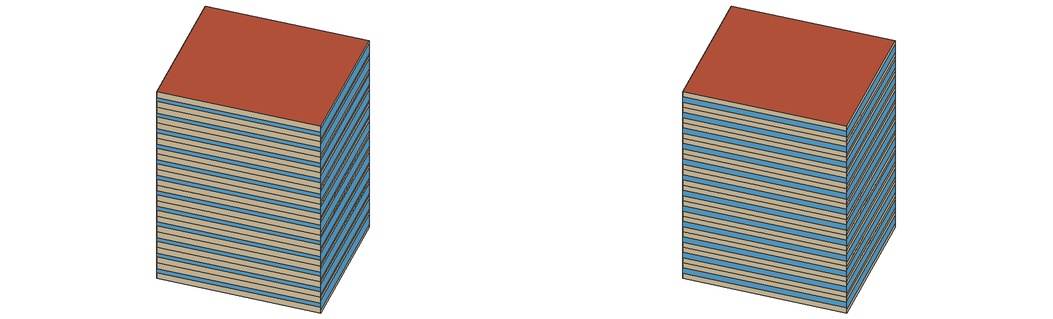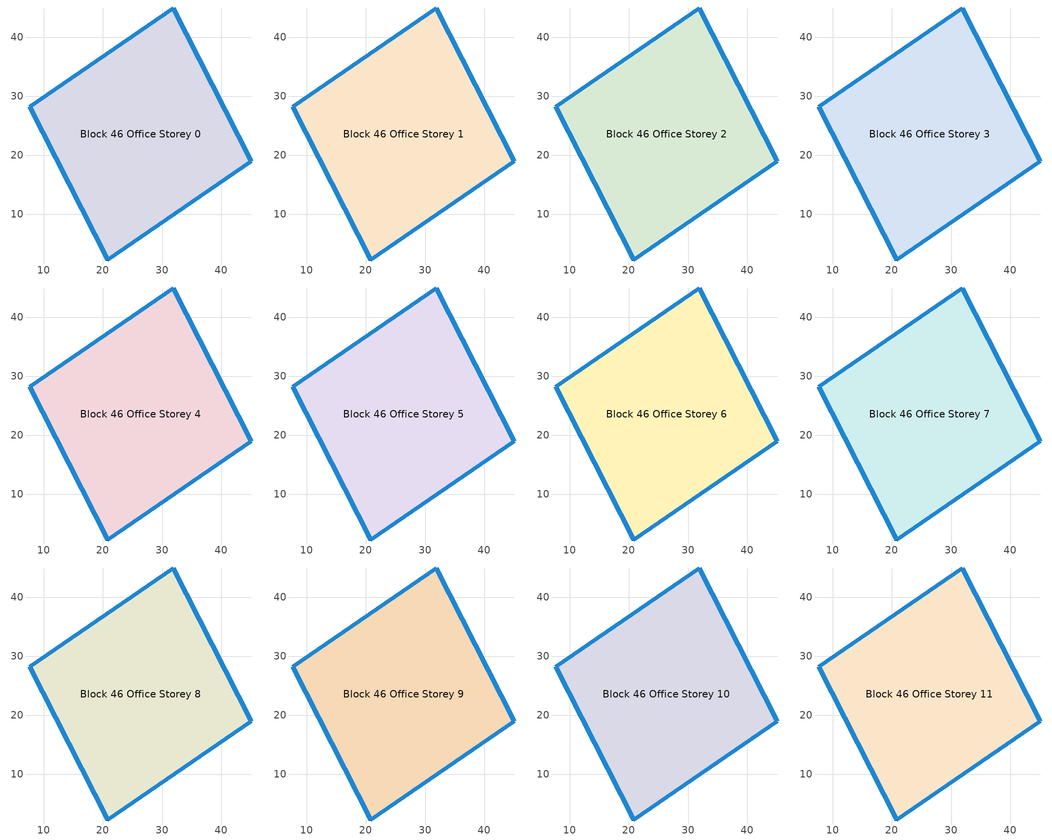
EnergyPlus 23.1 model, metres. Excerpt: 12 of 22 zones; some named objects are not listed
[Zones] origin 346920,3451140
Block 46 Office Storey 0
 floor ground (Project Floor): 31.9,44.92 45.06,19 20.79,2.28 7.63,28.2 z0
 wall outside (Project Wall): 7.63,28.2 20.79,2.28 45.06,19 31.9,44.92 7.63,28.2 z0:2.91
 window (Office_west_window_construction): 7.64,28.18 20.79,2.29 z1.09:1.82
 window (Office_south_window_construction): 20.8,2.29 45.04,19 z0.58:2.33
 window (Office_east_window_construction): 45.05,19.02 31.9,44.9 z0.95:1.96
 window (Office_north_window_construction): 31.88,44.91 7.65,28.2 z0.73:2.18
 roof outside (Project Ceiling): 45.06,19 31.9,44.92 7.63,28.2 20.79,2.28 z2.91
Block 46 Office Storey 1
 floor outside (Project Floor): 31.9,44.92 45.06,19 20.79,2.28 7.63,28.2 z2.91
 wall outside (Project Wall): 7.63,28.2 20.79,2.28 45.06,19 31.9,44.92 7.63,28.2 z2.91:5.82
 window (Office_west_window_construction): 7.64,28.18 20.79,2.29 z4:4.73
 window (Office_south_window_construction): 20.8,2.29 45.04,19 z3.49:5.24
 window (Office_east_window_construction): 45.05,19.02 31.9,44.9 z3.85:4.87
 window (Office_north_window_construction): 31.88,44.91 7.65,28.2 z3.64:5.09
 roof outside (Project Ceiling): 45.06,19 31.9,44.92 7.63,28.2 20.79,2.28 z5.82
Block 46 Office Storey 2
 floor outside (Project Floor): 31.9,44.92 45.06,19 20.79,2.28 7.63,28.2 z5.82
 wall outside (Project Wall): 7.63,28.2 20.79,2.28 45.06,19 31.9,44.92 7.63,28.2 z5.82:8.73
 window (Office_west_window_construction): 7.64,28.18 20.79,2.29 z6.91:7.64
 window (Office_south_window_construction): 20.8,2.29 45.04,19 z6.4:8.15
 window (Office_east_window_construction): 45.05,19.02 31.9,44.9 z6.76:7.78
 window (Office_north_window_construction): 31.88,44.91 7.65,28.2 z6.55:8
 roof outside (Project Ceiling): 45.06,19 31.9,44.92 7.63,28.2 20.79,2.28 z8.73
Block 46 Office Storey 3
 floor outside (Project Floor): 31.9,44.92 45.06,19 20.79,2.28 7.63,28.2 z8.73
 wall outside (Project Wall): 7.63,28.2 20.79,2.28 45.06,19 31.9,44.92 7.63,28.2 z8.73:11.64
 window (Office_west_window_construction): 7.64,28.18 20.79,2.29 z9.82:10.55
 window (Office_south_window_construction): 20.8,2.29 45.04,19 z9.31:11.05
 window (Office_east_window_construction): 45.05,19.02 31.9,44.9 z9.67:10.69
 window (Office_north_window_construction): 31.88,44.91 7.65,28.2 z9.45:10.91
 roof outside (Project Ceiling): 45.06,19 31.9,44.92 7.63,28.2 20.79,2.28 z11.64
Block 46 Office Storey 4
 floor outside (Project Floor): 31.9,44.92 45.06,19 20.79,2.28 7.63,28.2 z11.64
 wall outside (Project Wall): 7.63,28.2 20.79,2.28 45.06,19 31.9,44.92 7.63,28.2 z11.64:14.55
 window (Office_west_window_construction): 7.64,28.18 20.79,2.29 z12.73:13.45
 window (Office_south_window_construction): 20.8,2.29 45.04,19 z12.22:13.96
 window (Office_east_window_construction): 45.05,19.02 31.9,44.9 z12.58:13.6
 window (Office_north_window_construction): 31.88,44.91 7.65,28.2 z12.36:13.82
 roof outside (Project Ceiling): 45.06,19 31.9,44.92 7.63,28.2 20.79,2.28 z14.55
Block 46 Office Storey 5
 floor outside (Project Floor): 31.9,44.92 45.06,19 20.79,2.28 7.63,28.2 z14.55
 wall outside (Project Wall): 7.63,28.2 20.79,2.28 45.06,19 31.9,44.92 7.63,28.2 z14.55:17.45
 window (Office_west_window_construction): 7.64,28.18 20.79,2.29 z15.64:16.36
 window (Office_south_window_construction): 20.8,2.29 45.04,19 z15.13:16.87
 window (Office_east_window_construction): 45.05,19.02 31.9,44.9 z15.49:16.51
 window (Office_north_window_construction): 31.88,44.91 7.65,28.2 z15.27:16.73
 roof outside (Project Ceiling): 45.06,19 31.9,44.92 7.63,28.2 20.79,2.28 z17.45
Block 46 Office Storey 6
 floor outside (Project Floor): 31.9,44.92 45.06,19 20.79,2.28 7.63,28.2 z17.45
 wall outside (Project Wall): 7.63,28.2 20.79,2.28 45.06,19 31.9,44.92 7.63,28.2 z17.45:20.36
 window (Office_west_window_construction): 7.64,28.18 20.79,2.29 z18.55:19.27
 window (Office_south_window_construction): 20.8,2.29 45.04,19 z18.04:19.78
 window (Office_east_window_construction): 45.05,19.02 31.9,44.9 z18.4:19.42
 window (Office_north_window_construction): 31.88,44.91 7.65,28.2 z18.18:19.64
 roof outside (Project Ceiling): 45.06,19 31.9,44.92 7.63,28.2 20.79,2.28 z20.36
Block 46 Office Storey 7
 floor outside (Project Floor): 31.9,44.92 45.06,19 20.79,2.28 7.63,28.2 z20.36
 wall outside (Project Wall): 7.63,28.2 20.79,2.28 45.06,19 31.9,44.92 7.63,28.2 z20.36:23.27
 window (Office_west_window_construction): 7.64,28.18 20.79,2.29 z21.45:22.18
 window (Office_south_window_construction): 20.8,2.29 45.04,19 z20.95:22.69
 window (Office_east_window_construction): 45.05,19.02 31.9,44.9 z21.31:22.33
 window (Office_north_window_construction): 31.88,44.91 7.65,28.2 z21.09:22.55
 roof outside (Project Ceiling): 45.06,19 31.9,44.92 7.63,28.2 20.79,2.28 z23.27
Block 46 Office Storey 8
 floor outside (Project Floor): 31.9,44.92 45.06,19 20.79,2.28 7.63,28.2 z23.27
 wall outside (Project Wall): 7.63,28.2 20.79,2.28 45.06,19 31.9,44.92 7.63,28.2 z23.27:26.18
 window (Office_west_window_construction): 7.64,28.18 20.79,2.29 z24.36:25.09
 window (Office_south_window_construction): 20.8,2.29 45.04,19 z23.85:25.6
 window (Office_east_window_construction): 45.05,19.02 31.9,44.9 z24.22:25.24
 window (Office_north_window_construction): 31.88,44.91 7.65,28.2 z24:25.45
 roof outside (Project Ceiling): 45.06,19 31.9,44.92 7.63,28.2 20.79,2.28 z26.18
Block 46 Office Storey 9
 floor outside (Project Floor): 31.9,44.92 45.06,19 20.79,2.28 7.63,28.2 z26.18
 wall outside (Project Wall): 7.63,28.2 20.79,2.28 45.06,19 31.9,44.92 7.63,28.2 z26.18:29.09
 window (Office_west_window_construction): 7.64,28.18 20.79,2.29 z27.27:28
 window (Office_south_window_construction): 20.8,2.29 45.04,19 z26.76:28.51
 window (Office_east_window_construction): 45.05,19.02 31.9,44.9 z27.13:28.15
 window (Office_north_window_construction): 31.88,44.91 7.65,28.2 z26.91:28.36
 roof outside (Project Ceiling): 45.06,19 31.9,44.92 7.63,28.2 20.79,2.28 z29.09
Block 46 Office Storey 10
 floor outside (Project Floor): 31.9,44.92 45.06,19 20.79,2.28 7.63,28.2 z29.09
 wall outside (Project Wall): 7.63,28.2 20.79,2.28 45.06,19 31.9,44.92 7.63,28.2 z29.09:32
 window (Office_west_window_construction): 7.64,28.18 20.79,2.29 z30.18:30.91
 window (Office_south_window_construction): 20.8,2.29 45.04,19 z29.67:31.42
 window (Office_east_window_construction): 45.05,19.02 31.9,44.9 z30.04:31.05
 window (Office_north_window_construction): 31.88,44.91 7.65,28.2 z29.82:31.27
 roof outside (Project Ceiling): 45.06,19 31.9,44.92 7.63,28.2 20.79,2.28 z32
Block 46 Office Storey 11
 floor outside (Project Floor): 31.9,44.92 45.06,19 20.79,2.28 7.63,28.2 z32
 wall outside (Project Wall): 7.63,28.2 20.79,2.28 45.06,19 31.9,44.92 7.63,28.2 z32:34.91
 window (Office_west_window_construction): 7.64,28.18 20.79,2.29 z33.09:33.82
 window (Office_south_window_construction): 20.8,2.29 45.04,19 z32.58:34.33
 window (Office_east_window_construction): 45.05,19.02 31.9,44.9 z32.95:33.96
 window (Office_north_window_construction): 31.88,44.91 7.65,28.2 z32.73:34.18
 roof outside (Project Ceiling): 45.06,19 31.9,44.92 7.63,28.2 20.79,2.28 z34.91
[Building]
Building_1: North Axis=0; Terrain=City; Loads Convergence Tolerance Value=0.04; Temperature Convergence Tolerance Value=0.4; Solar Distribution=FullExterior; Maximum Number of Warmup Days=25; Minimum Number of Warmup Days=6
[Site:Location]
CHN Design_Conditions: Latitude=30; Longitude=114; Time Zone=8; Elevation=12
[SIZINGPERIOD:DESIGNDAY] Day of Month=21; DryBulb Temperature Range Modifier Type=DefaultMultipliers; Humidity Condition Type=Wetbulb; Barometric Pressure=101181; Rain Indicator=No; Snow Indicator=No; Daylight Saving Time Indicator=No; Sky Clearness=0; Begin Environment Reset Mode=FullResetAtBeginEnvironment
Name | Month | Day Type | Maximum DryBulb Temperature | Daily DryBulb Temperature Range | Wetbulb or DewPoint at Maximum DryBulb | Wind Speed | Wind Direction | Solar Model Indicator | ASHRAE Clear Sky Optical Depth for Beam Irradiance taub | ASHRAE Clear Sky Optical Depth for Diffuse Irradiance taud
Ann Htg 99.6% Condns DB | 1 | WinterDesignDay | -10 | 0 | -4.8 | 1 | 340 | ASHRAEClearSky | 0 | 0
Ann Clg .4% Condns DB=>MWB | 7 | SummerDesignDay | 40 | 6.6 | 27.1 | 3.5 | 220 | ASHRAETau | 0.781 | 1.413
[MATERIAL]
DefaultMaterial: Roughness=Rough; Thickness=0.1; Conductivity=0.1; Density=1000; Specific Heat=1000; Thermal Absorptance=0.9; Solar Absorptance=0.7; Visible Absorptance=0.7
[WINDOWMATERIAL:SIMPLEGLAZINGSYSTEM] UFactor=1.6; Visible Transmittance=0.6
Name | Solar Heat Gain Coefficient
Office_east_window; Office_south_window; Office_west_window | 0.3
Office_north_window | 0.35
[CONSTRUCTION]
Project Wall; Project Floor; Project Ceiling: DefaultMaterial
Office_east_window_construction: Office_east_window
Office_south_window_construction: Office_south_window
Office_west_window_construction: Office_west_window
Office_north_window_construction: Office_north_window
[SPACE] Ceiling Height=autocalculate; Volume=autocalculate; Floor Area=autocalculate; Space Type=Office
Name | Zone
Block 46 Office Storey 0_space | Block 46 Office Storey 0
Block 46 Office Storey 1_space | Block 46 Office Storey 1
Block 46 Office Storey 2_space | Block 46 Office Storey 2
Block 46 Office Storey 3_space | Block 46 Office Storey 3
Block 46 Office Storey 4_space | Block 46 Office Storey 4
Block 46 Office Storey 5_space | Block 46 Office Storey 5
Block 46 Office Storey 6_space | Block 46 Office Storey 6
Block 46 Office Storey 7_space | Block 46 Office Storey 7
Block 46 Office Storey 8_space | Block 46 Office Storey 8
Block 46 Office Storey 9_space | Block 46 Office Storey 9
Block 46 Office Storey 10_space | Block 46 Office Storey 10
Block 46 Office Storey 11_space | Block 46 Office Storey 11
[SPACELIST]
Office: Block 46 Office Storey 0_space, Block 46 Office Storey 1_space, Block 46 Office Storey 2_space, Block 46 Office Storey 3_space, Block 46 Office Storey 4_space, Block 46 Office Storey 5_space, Block 46 Office Storey 6_space, Block 46 Office Storey 7_space, Block 46 Office Storey 8_space, Block 46 Office Storey 9_space, Block 46 Office Storey 10_space, Block 46 Office Storey 11_space, Block 46 Office Storey 12_space, Block 46 Office Storey 13_space, Block 46 Office Storey 14_space, Block 46 Office Storey 15_space, Block 46 Office Storey 16_space, Block 46 Office Storey 17_space, Block 46 Office Storey 18_space, Block 46 Office Storey 19_space, Block 46 Office Storey 20_space, Block 46 Office Storey 21_space
[ZONE] Type=1; Multiplier=1; Ceiling Height=autocalculate; Volume=autocalculate; Floor Area=autocalculate; Part of Total Floor Area=Yes
Block 46 Office Storey 0; Block 46 Office Storey 1; Block 46 Office Storey 2; Block 46 Office Storey 3; Block 46 Office Storey 4; Block 46 Office Storey 5; Block 46 Office Storey 6; Block 46 Office Storey 7; Block 46 Office Storey 8; Block 46 Office Storey 9; Block 46 Office Storey 10; Block 46 Office Storey 11
[PEOPLE]
People_for_office: Zone or ZoneList or Space or SpaceList=Office; Number of People Schedule=SeasonalSchedule_Schedule_office_people; Number of People Calculation Method=People/Area; People per Floor Area=0.1; Fraction Radiant=0.3; Sensible Heat Fraction=autocalculate; Activity Level Schedule=SeasonalSchedule_Schedule_office_activity; Carbon Dioxide Generation Rate=3.82e-08; Enable ASHRAE 55 Comfort Warnings=No; Mean Radiant Temperature Calculation Type=ZoneAveraged; Clothing Insulation Calculation Method=ClothingInsulationSchedule; Cold Stress Temperature Threshold=15.56; Heat Stress Temperature Threshold=30
[LIGHTS]
Light_for_office: Zone or ZoneList or Space or SpaceList=Office; Schedule=SeasonalSchedule_office_lighting; Design Level Calculation Method=Watts/Area; Watts per Zone Floor Area=8; Return Air Fraction=0; Fraction Radiant=0.32; Fraction Visible=0.25; Fraction Replaceable=1; EndUse Subcategory=General; Return Air Fraction Calculated from Plenum Temperature=No; Return Air Fraction Function of Plenum Temperature Coefficient 1=0; Return Air Fraction Function of Plenum Temperature Coefficient 2=0
[ELECTRICEQUIPMENT]
Equipment_for_office: Zone or ZoneList or Space or SpaceList=Office; Schedule=SeasonalSchedule_Schedule_office_equipment; Design Level Calculation Method=Watts/Area; Watts per Zone Floor Area=15; Fraction Latent=0; Fraction Radiant=0; Fraction Lost=0; EndUse Subcategory=Electric Equipment
[DAYLIGHTING:CONTROLS] Illuminance Setpoint at Reference Point 1=300
Name | Zone or Space | Glare Calculation Daylighting Reference Point | Daylighting Reference Point 1
Dlight_Block 46 Office Storey 0 | Block 46 Office Storey 0 | Rpoint_Block 46 Office Storey 0 | Rpoint_Block 46 Office Storey 0
Dlight_Block 46 Office Storey 1 | Block 46 Office Storey 1 | Rpoint_Block 46 Office Storey 1 | Rpoint_Block 46 Office Storey 1
Dlight_Block 46 Office Storey 2 | Block 46 Office Storey 2 | Rpoint_Block 46 Office Storey 2 | Rpoint_Block 46 Office Storey 2
Dlight_Block 46 Office Storey 3 | Block 46 Office Storey 3 | Rpoint_Block 46 Office Storey 3 | Rpoint_Block 46 Office Storey 3
Dlight_Block 46 Office Storey 4 | Block 46 Office Storey 4 | Rpoint_Block 46 Office Storey 4 | Rpoint_Block 46 Office Storey 4
Dlight_Block 46 Office Storey 5 | Block 46 Office Storey 5 | Rpoint_Block 46 Office Storey 5 | Rpoint_Block 46 Office Storey 5
Dlight_Block 46 Office Storey 6 | Block 46 Office Storey 6 | Rpoint_Block 46 Office Storey 6 | Rpoint_Block 46 Office Storey 6
Dlight_Block 46 Office Storey 7 | Block 46 Office Storey 7 | Rpoint_Block 46 Office Storey 7 | Rpoint_Block 46 Office Storey 7
Dlight_Block 46 Office Storey 8 | Block 46 Office Storey 8 | Rpoint_Block 46 Office Storey 8 | Rpoint_Block 46 Office Storey 8
Dlight_Block 46 Office Storey 9 | Block 46 Office Storey 9 | Rpoint_Block 46 Office Storey 9 | Rpoint_Block 46 Office Storey 9
Dlight_Block 46 Office Storey 10 | Block 46 Office Storey 10 | Rpoint_Block 46 Office Storey 10 | Rpoint_Block 46 Office Storey 10
Dlight_Block 46 Office Storey 11 | Block 46 Office Storey 11 | Rpoint_Block 46 Office Storey 11 | Rpoint_Block 46 Office Storey 11
[HVACTEMPLATE:THERMOSTAT]
Name | Heating Setpoint Schedule | Cooling Setpoint Schedule
Thermostat_for_office | SeasonalSchedule_office_heating | SeasonalSchedule_office_cooling
Thermostat_for_commercial | SeasonalSchedule_commerical_heating | SeasonalSchedule_commerical_cooling
Thermostat_for_residential | SeasonalSchedule_residential_heating | SeasonalSchedule_residential_cooling
Thermostat_for_school | SeasonalSchedule_school_heating | SeasonalSchedule_school_cooling
Thermostat_for_hospital | SeasonalSchedule_hospital_heating | SeasonalSchedule_hospital_cooling
Thermostat_for_industrial | SeasonalSchedule_Industrial_heating | SeasonalSchedule_Industrial_cooling
Thermostat_for_transport | SeasonalSchedule_transport_heating | SeasonalSchedule_transport_cooling
Thermostat_for_administration | SeasonalSchedule_administration_heating | SeasonalSchedule_administration_cooling
[HVACTEMPLATE:ZONE:IDEALLOADSAIRSYSTEM] Template Thermostat=Thermostat_for_office; Maximum Heating Supply Air Temperature=50; Minimum Cooling Supply Air Temperature=13; Maximum Heating Supply Air Humidity Ratio=0.0156; Minimum Cooling Supply Air Humidity Ratio=0.0077; Heating Limit=NoLimit; Cooling Limit=NoLimit; Dehumidification Control Type=ConstantSensibleHeatRatio; Cooling Sensible Heat Ratio=0.7; Dehumidification Setpoint=60; Humidification Control Type=None; Humidification Setpoint=30; Outdoor Air Method=DetailedSpecification; Outdoor Air Flow Rate per Person=0.00944; Outdoor Air Flow Rate per Zone Floor Area=0; Outdoor Air Flow Rate per Zone=0; Design Specification Outdoor Air Object=Ventilation_for_office; Demand Controlled Ventilation Type=None; Outdoor Air Economizer Type=NoEconomizer; Heat Recovery Type=None; Sensible Heat Recovery Effectiveness=0.7; Latent Heat Recovery Effectiveness=0.65
Block 46 Office Storey 0; Block 46 Office Storey 1; Block 46 Office Storey 2; Block 46 Office Storey 3; Block 46 Office Storey 4; Block 46 Office Storey 5; Block 46 Office Storey 6; Block 46 Office Storey 7; Block 46 Office Storey 8; Block 46 Office Storey 9; Block 46 Office Storey 10; Block 46 Office Storey 11
[DESIGNSPECIFICATION:OUTDOORAIR]
Ventilation_for_office: Outdoor Air Method=Flow/Person; Outdoor Air Flow per Person=0.00833333; Outdoor Air Flow per Zone Floor Area=0; Outdoor Air Flow per Zone=0; Outdoor Air Flow Air Changes per Hour=0
[SCHEDULE:DAY:HOURLY]
Schedule_administration_heating_summer_hourly; Schedule_commerical_heating_summer_hourly; Schedule_residential_heating_summer_hourly; Schedule_school_heating_summer_hourly; Schedule_hospital_heating_summer_hourly; Schedule_Industrial_heating_summer_hourly; Schedule_transport_heating_summer_hourly; Schedule_office_heating_summer_hourly: -20, -20, -20, -20, -20, -20, -20, -20, -20, -20, -20, -20, -20, -20, -20, -20, -20, -20, -20, -20, -20, -20, -20, -20
Schedule_administration_heating_winnter_weekday_hourly: 5, 5, 5, 5, 5, 5, 12, 12, 18, 20, 20, 20, 20, 20, 20, 20, 20, 20, 18, 5, 5, 5, 5, 5
Schedule_administration_heating_winnter_holiday_hourly; Schedule_school_heating_winnter_holiday_hourly: 5, 5, 5, 5, 5, 5, 5, 5, 5, 5, 5, 5, 5, 5, 5, 5, 5, 5, 5, 5, 5, 5, 5, 5
Schedule_administration_cooling_winter_hourly; Schedule_administration_cooling_summer_holiday_hourly; Schedule_commerical_cooling_winter_hourly; Schedule_residential_cooling_winter_hourly; Schedule_school_cooling_winter_hourly; Schedule_school_cooling_summer_holiday_hourly; Schedule_hospital_cooling_winter_hourly; Schedule_Industrial_cooling_winter_hourly; Schedule_transport_cooling_winter_hourly; Schedule_office_cooling_winter_hourly: 50, 50, 50, 50, 50, 50, 50, 50, 50, 50, 50, 50, 50, 50, 50, 50, 50, 50, 50, 50, 50, 50, 50, 50
Schedule_administration_cooling_summer_weekday_hourly: 50, 50, 50, 50, 50, 50, 50, 28, 26, 26, 26, 26, 26, 26, 26, 26, 26, 26, 50, 50, 50, 50, 50, 50
Schedule_commerical_heating_winnter_weekday_hourly; Schedule_commerical_heating_winnter_holiday_hourly: 5, 5, 5, 5, 5, 5, 12, 16, 18, 18, 18, 18, 18, 18, 18, 18, 18, 18, 18, 18, 12, 5, 5, 5
Schedule_commerical_cooling_summer_weekday_hourly; Schedule_commerical_cooling_summer_holiday_hourly: 50, 50, 50, 50, 50, 50, 50, 28, 24, 24, 24, 24, 24, 24, 24, 24, 24, 24, 24, 24, 24, 28, 50, 50
Schedule_residential_heating_winnter_weekday_hourly; Schedule_residential_heating_winnter_holiday_hourly: 18, 18, 18, 18, 18, 18, 18, -20, -20, -20, -20, -20, -20, -20, -20, -20, -20, -20, -20, -20, 18, 18, 18, 18
Schedule_residential_cooling_summer_weekday_hourly; Schedule_residential_cooling_summer_holiday_hourly: 26, 26, 26, 26, 26, 26, 26, 50, 50, 50, 50, 50, 50, 50, 50, 50, 50, 50, 50, 50, 26, 26, 26, 26
Schedule_school_heating_winnter_weekday_hourly: 5, 5, 5, 5, 5, 12, 18, 20, 20, 20, 20, 20, 20, 20, 20, 20, 20, 20, 18, 12, 5, 5, 5, 5
Schedule_school_cooling_summer_weekday_hourly: 50, 50, 50, 50, 50, 50, 28, 26, 26, 26, 26, 26, 26, 26, 26, 26, 26, 26, 50, 50, 50, 50, 50, 50
Schedule_hospital_heating_winnter_weekday_hourly; Schedule_hospital_heating_winnter_holiday_hourly: 22, 22, 22, 22, 22, 22, 22, 22, 22, 22, 22, 22, 22, 22, 22, 22, 22, 22, 22, 22, 22, 22, 22, 22
Schedule_hospital_cooling_summer_weekday_hourly; Schedule_hospital_cooling_summer_holiday_hourly: 26, 26, 26, 26, 26, 26, 26, 26, 26, 26, 26, 26, 26, 26, 26, 26, 26, 26, 26, 26, 26, 26, 26, 26
Schedule_Industrial_heating_winnter_weekday_hourly; Schedule_Industrial_heating_winnter_holiday_hourly: -20, -20, -20, -20, -20, -20, 18, 18, 18, 18, 18, 18, 18, 18, 18, 18, 18, 18, 18, -20, -20, -20, -20, -20
Schedule_Industrial_cooling_summer_weekday_hourly; Schedule_Industrial_cooling_summer_holiday_hourly: 50, 50, 50, 50, 50, 50, 50, 28, 28, 28, 28, 28, 28, 28, 28, 28, 28, 28, 28, 50, 50, 50, 50, 50
Schedule_transport_heating_winnter_weekday_hourly; Schedule_transport_heating_winnter_holiday_hourly: 18, 18, 18, 18, 18, 18, 20, 20, 20, 20, 20, 20, 20, 20, 20, 20, 20, 20, 20, 20, 20, 20, 18, 18
Schedule_transport_cooling_summer_weekday_hourly; Schedule_transport_cooling_summer_holiday_hourly: 26, 26, 26, 26, 26, 26, 26, 24, 24, 24, 25, 24, 24, 24, 24, 24, 24, 24, 24, 24, 24, 24, 26, 28
Schedule_office_heating_winnter_weekday_hourly: 5, 5, 5, 5, 5, 5, 12, 18, 20, 20, 20, 20, 20, 20, 20, 20, 20, 20, 20, 18, 12, 5, 5, 5
Schedule_office_heating_winnter_holiday_hourly: 5, 5, 5, 5, 5, 5, 5, 5, 5, 16, 16, 16, 16, 16, 16, 16, 16, 5, 5, 5, 5, 5, 5, 5
Schedule_office_cooling_summer_weekday_hourly: 50, 50, 50, 50, 50, 50, 28, 26, 26, 26, 26, 26, 26, 26, 26, 26, 26, 26, 26, 26, 50, 50, 50, 50
Schedule_office_cooling_summer_holiday_hourly: 50, 50, 50, 50, 50, 50, 50, 50, 50, 50, 50, 26, 26, 26, 26, 26, 26, 50, 50, 50, 50, 50, 50, 50
Schedule_office_lighting_weekday_hourly: 0.1, 0.1, 0.1, 0.1, 0.1, 0.1, 0.1, 0.2, 0.5, 0.95, 0.95, 0.95, 0.8, 0.8, 0.95, 0.95, 0.95, 0.95, 0.95, 0.95, 0.95, 0.8, 0.5, 0.1
Schedule_office_lighting_holiday_hourly; Schedule_office_equipment_holiday_hourly: 0.1, 0.1, 0.1, 0.1, 0.1, 0.1, 0.1, 0.1, 0.1, 0.1, 0.1, 0.1, 0.1, 0.3, 0.3, 0.3, 0.3, 0.3, 0.3, 0.3, 0.3, 0.3, 0.1, 0.1
Schedule_office_equipment_weekday_hourly: 0.1, 0.1, 0.1, 0.1, 0.1, 0.1, 0.1, 0.2, 0.5, 0.95, 0.95, 0.95, 0.5, 0.5, 0.95, 0.95, 0.95, 0.95, 0.95, 0.95, 0.4, 0.4, 0.3, 0.1
Schedule_office_people_weekday_hourly: 0.1, 0.1, 0.1, 0.1, 0.1, 0.1, 0.1, 0.5, 0.95, 0.95, 0.95, 0.8, 0.8, 0.95, 0.95, 0.95, 0.95, 0.95, 0.8, 0.5, 0.5, 0.3, 0.1, 0.1
Schedule_office_people_holiday_hourly: 0.1, 0.1, 0.1, 0.1, 0.1, 0.1, 0.1, 0.1, 0.1, 0.1, 0.1, 0.1, 0.1, 0.3, 0.3, 0.3, 0.3, 0.3, 0.3, 0.1, 0.1, 0.1, 0.1, 0.1
Schedule_office_activity_weekday_hourly; Schedule_office_activity_holiday_hourly: 144, 144, 144, 144, 144, 144, 144, 144, 144, 144, 144, 144, 144, 144, 144, 144, 144, 144, 144, 144, 144, 144, 144, 144
[SCHEDULE:WEEK:DAILY]
Schedule_office_heating_summer_weekly: Schedule_office_heating_summer_hourly, Schedule_office_heating_summer_hourly, Schedule_office_heating_summer_hourly, Schedule_office_heating_summer_hourly, Schedule_office_heating_summer_hourly, Schedule_office_heating_summer_hourly, Schedule_office_heating_summer_hourly, Schedule_office_heating_summer_hourly, Schedule_office_heating_summer_hourly, Schedule_office_heating_summer_hourly, Schedule_office_heating_summer_hourly, Schedule_office_heating_summer_hourly
Schedule_office_heating_winnter_weekly: Schedule_office_heating_winnter_holiday_hourly, Schedule_office_heating_winnter_weekday_hourly, Schedule_office_heating_winnter_weekday_hourly, Schedule_office_heating_winnter_weekday_hourly, Schedule_office_heating_winnter_weekday_hourly, Schedule_office_heating_winnter_weekday_hourly, Schedule_office_heating_winnter_holiday_hourly, Schedule_office_heating_winnter_holiday_hourly, Schedule_office_heating_winnter_weekday_hourly, Schedule_office_heating_winnter_weekday_hourly, Schedule_office_heating_winnter_holiday_hourly, Schedule_office_heating_winnter_holiday_hourly
Schedule_office_cooling_winnter_weekly: Schedule_office_cooling_winter_hourly, Schedule_office_cooling_winter_hourly, Schedule_office_cooling_winter_hourly, Schedule_office_cooling_winter_hourly, Schedule_office_cooling_winter_hourly, Schedule_office_cooling_winter_hourly, Schedule_office_cooling_winter_hourly, Schedule_office_cooling_winter_hourly, Schedule_office_cooling_winter_hourly, Schedule_office_cooling_winter_hourly, Schedule_office_cooling_winter_hourly, Schedule_office_cooling_winter_hourly
Schedule_office_cooling_summer_weekly: Schedule_office_cooling_summer_holiday_hourly, Schedule_office_cooling_summer_weekday_hourly, Schedule_office_cooling_summer_weekday_hourly, Schedule_office_cooling_summer_weekday_hourly, Schedule_office_cooling_summer_weekday_hourly, Schedule_office_cooling_summer_weekday_hourly, Schedule_office_cooling_summer_holiday_hourly, Schedule_office_cooling_summer_holiday_hourly, Schedule_office_cooling_summer_weekday_hourly, Schedule_office_cooling_summer_weekday_hourly, Schedule_office_cooling_summer_holiday_hourly, Schedule_office_cooling_summer_holiday_hourly
Schedule_office_lighting_weekly: Schedule_office_lighting_holiday_hourly, Schedule_office_lighting_weekday_hourly, Schedule_office_lighting_weekday_hourly, Schedule_office_lighting_weekday_hourly, Schedule_office_lighting_weekday_hourly, Schedule_office_lighting_weekday_hourly, Schedule_office_lighting_holiday_hourly, Schedule_office_lighting_holiday_hourly, Schedule_office_lighting_weekday_hourly, Schedule_office_lighting_weekday_hourly, Schedule_office_lighting_holiday_hourly, Schedule_office_lighting_holiday_hourly
Schedule_office_equipment_weekly: Schedule_office_equipment_holiday_hourly, Schedule_office_equipment_weekday_hourly, Schedule_office_equipment_weekday_hourly, Schedule_office_equipment_weekday_hourly, Schedule_office_equipment_weekday_hourly, Schedule_office_equipment_weekday_hourly, Schedule_office_equipment_holiday_hourly, Schedule_office_equipment_holiday_hourly, Schedule_office_equipment_weekday_hourly, Schedule_office_equipment_weekday_hourly, Schedule_office_equipment_holiday_hourly, Schedule_office_equipment_holiday_hourly
Schedule_office_people_weekly: Schedule_office_people_holiday_hourly, Schedule_office_people_weekday_hourly, Schedule_office_people_weekday_hourly, Schedule_office_people_weekday_hourly, Schedule_office_people_weekday_hourly, Schedule_office_people_weekday_hourly, Schedule_office_people_holiday_hourly, Schedule_office_people_holiday_hourly, Schedule_office_people_weekday_hourly, Schedule_office_people_weekday_hourly, Schedule_office_people_holiday_hourly, Schedule_office_people_holiday_hourly
Schedule_office_activity_weekly: Schedule_office_activity_holiday_hourly, Schedule_office_activity_weekday_hourly, Schedule_office_activity_weekday_hourly, Schedule_office_activity_weekday_hourly, Schedule_office_activity_weekday_hourly, Schedule_office_activity_weekday_hourly, Schedule_office_activity_holiday_hourly, Schedule_office_activity_holiday_hourly, Schedule_office_activity_weekday_hourly, Schedule_office_activity_weekday_hourly, Schedule_office_activity_holiday_hourly, Schedule_office_activity_holiday_hourly
Schedule_commerical_heating_summer_weekly: Schedule_commerical_heating_summer_hourly, Schedule_commerical_heating_summer_hourly, Schedule_commerical_heating_summer_hourly, Schedule_commerical_heating_summer_hourly, Schedule_commerical_heating_summer_hourly, Schedule_commerical_heating_summer_hourly, Schedule_commerical_heating_summer_hourly, Schedule_commerical_heating_summer_hourly, Schedule_commerical_heating_summer_hourly, Schedule_commerical_heating_summer_hourly, Schedule_commerical_heating_summer_hourly, Schedule_commerical_heating_summer_hourly
Schedule_commerical_heating_winnter_weekly: Schedule_commerical_heating_winnter_holiday_hourly, Schedule_commerical_heating_winnter_weekday_hourly, Schedule_commerical_heating_winnter_weekday_hourly, Schedule_commerical_heating_winnter_weekday_hourly, Schedule_commerical_heating_winnter_weekday_hourly, Schedule_commerical_heating_winnter_weekday_hourly, Schedule_commerical_heating_winnter_holiday_hourly, Schedule_commerical_heating_winnter_holiday_hourly, Schedule_commerical_heating_winnter_weekday_hourly, Schedule_commerical_heating_winnter_weekday_hourly, Schedule_commerical_heating_winnter_holiday_hourly, Schedule_commerical_heating_winnter_holiday_hourly
Schedule_commerical_cooling_winnter_weekly: Schedule_commerical_cooling_winter_hourly, Schedule_commerical_cooling_winter_hourly, Schedule_commerical_cooling_winter_hourly, Schedule_commerical_cooling_winter_hourly, Schedule_commerical_cooling_winter_hourly, Schedule_commerical_cooling_winter_hourly, Schedule_commerical_cooling_winter_hourly, Schedule_commerical_cooling_winter_hourly, Schedule_commerical_cooling_winter_hourly, Schedule_commerical_cooling_winter_hourly, Schedule_commerical_cooling_winter_hourly, Schedule_commerical_cooling_winter_hourly
Schedule_commerical_cooling_summer_weekly: Schedule_commerical_cooling_summer_holiday_hourly, Schedule_commerical_cooling_summer_weekday_hourly, Schedule_commerical_cooling_summer_weekday_hourly, Schedule_commerical_cooling_summer_weekday_hourly, Schedule_commerical_cooling_summer_weekday_hourly, Schedule_commerical_cooling_summer_weekday_hourly, Schedule_commerical_cooling_summer_holiday_hourly, Schedule_commerical_cooling_summer_holiday_hourly, Schedule_commerical_cooling_summer_weekday_hourly, Schedule_commerical_cooling_summer_weekday_hourly, Schedule_commerical_cooling_summer_holiday_hourly, Schedule_commerical_cooling_summer_holiday_hourly
Schedule_residential_heating_summer_weekly: Schedule_residential_heating_summer_hourly, Schedule_residential_heating_summer_hourly, Schedule_residential_heating_summer_hourly, Schedule_residential_heating_summer_hourly, Schedule_residential_heating_summer_hourly, Schedule_residential_heating_summer_hourly, Schedule_residential_heating_summer_hourly, Schedule_residential_heating_summer_hourly, Schedule_residential_heating_summer_hourly, Schedule_residential_heating_summer_hourly, Schedule_residential_heating_summer_hourly, Schedule_residential_heating_summer_hourly
Schedule_residential_heating_winnter_weekly: Schedule_residential_heating_winnter_holiday_hourly, Schedule_residential_heating_winnter_weekday_hourly, Schedule_residential_heating_winnter_weekday_hourly, Schedule_residential_heating_winnter_weekday_hourly, Schedule_residential_heating_winnter_weekday_hourly, Schedule_residential_heating_winnter_weekday_hourly, Schedule_residential_heating_winnter_holiday_hourly, Schedule_residential_heating_winnter_holiday_hourly, Schedule_residential_heating_winnter_weekday_hourly, Schedule_residential_heating_winnter_weekday_hourly, Schedule_residential_heating_winnter_holiday_hourly, Schedule_residential_heating_winnter_holiday_hourly
Schedule_residential_cooling_winnter_weekly: Schedule_residential_cooling_winter_hourly, Schedule_residential_cooling_winter_hourly, Schedule_residential_cooling_winter_hourly, Schedule_residential_cooling_winter_hourly, Schedule_residential_cooling_winter_hourly, Schedule_residential_cooling_winter_hourly, Schedule_residential_cooling_winter_hourly, Schedule_residential_cooling_winter_hourly, Schedule_residential_cooling_winter_hourly, Schedule_residential_cooling_winter_hourly, Schedule_residential_cooling_winter_hourly, Schedule_residential_cooling_winter_hourly
Schedule_residential_cooling_summer_weekly: Schedule_residential_cooling_summer_holiday_hourly, Schedule_residential_cooling_summer_weekday_hourly, Schedule_residential_cooling_summer_weekday_hourly, Schedule_residential_cooling_summer_weekday_hourly, Schedule_residential_cooling_summer_weekday_hourly, Schedule_residential_cooling_summer_weekday_hourly, Schedule_residential_cooling_summer_holiday_hourly, Schedule_residential_cooling_summer_holiday_hourly, Schedule_residential_cooling_summer_weekday_hourly, Schedule_residential_cooling_summer_weekday_hourly, Schedule_residential_cooling_summer_holiday_hourly, Schedule_residential_cooling_summer_holiday_hourly
Schedule_school_heating_summer_weekly: Schedule_school_heating_summer_hourly, Schedule_school_heating_summer_hourly, Schedule_school_heating_summer_hourly, Schedule_school_heating_summer_hourly, Schedule_school_heating_summer_hourly, Schedule_school_heating_summer_hourly, Schedule_school_heating_summer_hourly, Schedule_school_heating_summer_hourly, Schedule_school_heating_summer_hourly, Schedule_school_heating_summer_hourly, Schedule_school_heating_summer_hourly, Schedule_school_heating_summer_hourly
Schedule_school_heating_winnter_weekly: Schedule_school_heating_winnter_holiday_hourly, Schedule_school_heating_winnter_weekday_hourly, Schedule_school_heating_winnter_weekday_hourly, Schedule_school_heating_winnter_weekday_hourly, Schedule_school_heating_winnter_weekday_hourly, Schedule_school_heating_winnter_weekday_hourly, Schedule_school_heating_winnter_holiday_hourly, Schedule_school_heating_winnter_holiday_hourly, Schedule_school_heating_winnter_weekday_hourly, Schedule_school_heating_winnter_weekday_hourly, Schedule_school_heating_winnter_holiday_hourly, Schedule_school_heating_winnter_holiday_hourly
Schedule_school_cooling_winnter_weekly: Schedule_school_cooling_winter_hourly, Schedule_school_cooling_winter_hourly, Schedule_school_cooling_winter_hourly, Schedule_school_cooling_winter_hourly, Schedule_school_cooling_winter_hourly, Schedule_school_cooling_winter_hourly, Schedule_school_cooling_winter_hourly, Schedule_school_cooling_winter_hourly, Schedule_school_cooling_winter_hourly, Schedule_school_cooling_winter_hourly, Schedule_school_cooling_winter_hourly, Schedule_school_cooling_winter_hourly
Schedule_school_cooling_summer_weekly: Schedule_school_cooling_summer_holiday_hourly, Schedule_school_cooling_summer_weekday_hourly, Schedule_school_cooling_summer_weekday_hourly, Schedule_school_cooling_summer_weekday_hourly, Schedule_school_cooling_summer_weekday_hourly, Schedule_school_cooling_summer_weekday_hourly, Schedule_school_cooling_summer_holiday_hourly, Schedule_school_cooling_summer_holiday_hourly, Schedule_school_cooling_summer_weekday_hourly, Schedule_school_cooling_summer_weekday_hourly, Schedule_school_cooling_summer_holiday_hourly, Schedule_school_cooling_summer_holiday_hourly
Schedule_hospital_heating_summer_weekly: Schedule_hospital_heating_summer_hourly, Schedule_hospital_heating_summer_hourly, Schedule_hospital_heating_summer_hourly, Schedule_hospital_heating_summer_hourly, Schedule_hospital_heating_summer_hourly, Schedule_hospital_heating_summer_hourly, Schedule_hospital_heating_summer_hourly, Schedule_hospital_heating_summer_hourly, Schedule_hospital_heating_summer_hourly, Schedule_hospital_heating_summer_hourly, Schedule_hospital_heating_summer_hourly, Schedule_hospital_heating_summer_hourly
Schedule_hospital_heating_winnter_weekly: Schedule_hospital_heating_winnter_holiday_hourly, Schedule_hospital_heating_winnter_weekday_hourly, Schedule_hospital_heating_winnter_weekday_hourly, Schedule_hospital_heating_winnter_weekday_hourly, Schedule_hospital_heating_winnter_weekday_hourly, Schedule_hospital_heating_winnter_weekday_hourly, Schedule_hospital_heating_winnter_holiday_hourly, Schedule_hospital_heating_winnter_holiday_hourly, Schedule_hospital_heating_winnter_weekday_hourly, Schedule_hospital_heating_winnter_weekday_hourly, Schedule_hospital_heating_winnter_holiday_hourly, Schedule_hospital_heating_winnter_holiday_hourly
Schedule_hospital_cooling_winnter_weekly: Schedule_hospital_cooling_winter_hourly, Schedule_hospital_cooling_winter_hourly, Schedule_hospital_cooling_winter_hourly, Schedule_hospital_cooling_winter_hourly, Schedule_hospital_cooling_winter_hourly, Schedule_hospital_cooling_winter_hourly, Schedule_hospital_cooling_winter_hourly, Schedule_hospital_cooling_winter_hourly, Schedule_hospital_cooling_winter_hourly, Schedule_hospital_cooling_winter_hourly, Schedule_hospital_cooling_winter_hourly, Schedule_hospital_cooling_winter_hourly
Schedule_hospital_cooling_summer_weekly: Schedule_hospital_cooling_summer_holiday_hourly, Schedule_hospital_cooling_summer_weekday_hourly, Schedule_hospital_cooling_summer_weekday_hourly, Schedule_hospital_cooling_summer_weekday_hourly, Schedule_hospital_cooling_summer_weekday_hourly, Schedule_hospital_cooling_summer_weekday_hourly, Schedule_hospital_cooling_summer_holiday_hourly, Schedule_hospital_cooling_summer_holiday_hourly, Schedule_hospital_cooling_summer_weekday_hourly, Schedule_hospital_cooling_summer_weekday_hourly, Schedule_hospital_cooling_summer_holiday_hourly, Schedule_hospital_cooling_summer_holiday_hourly
Schedule_Industrial_heating_summer_weekly: Schedule_Industrial_heating_summer_hourly, Schedule_Industrial_heating_summer_hourly, Schedule_Industrial_heating_summer_hourly, Schedule_Industrial_heating_summer_hourly, Schedule_Industrial_heating_summer_hourly, Schedule_Industrial_heating_summer_hourly, Schedule_Industrial_heating_summer_hourly, Schedule_Industrial_heating_summer_hourly, Schedule_Industrial_heating_summer_hourly, Schedule_Industrial_heating_summer_hourly, Schedule_Industrial_heating_summer_hourly, Schedule_Industrial_heating_summer_hourly
Schedule_Industrial_heating_winnter_weekly: Schedule_Industrial_heating_winnter_holiday_hourly, Schedule_Industrial_heating_winnter_weekday_hourly, Schedule_Industrial_heating_winnter_weekday_hourly, Schedule_Industrial_heating_winnter_weekday_hourly, Schedule_Industrial_heating_winnter_weekday_hourly, Schedule_Industrial_heating_winnter_weekday_hourly, Schedule_Industrial_heating_winnter_holiday_hourly, Schedule_Industrial_heating_winnter_holiday_hourly, Schedule_Industrial_heating_winnter_weekday_hourly, Schedule_Industrial_heating_winnter_weekday_hourly, Schedule_Industrial_heating_winnter_holiday_hourly, Schedule_Industrial_heating_winnter_holiday_hourly
Schedule_Industrial_cooling_winnter_weekly: Schedule_Industrial_cooling_winter_hourly, Schedule_Industrial_cooling_winter_hourly, Schedule_Industrial_cooling_winter_hourly, Schedule_Industrial_cooling_winter_hourly, Schedule_Industrial_cooling_winter_hourly, Schedule_Industrial_cooling_winter_hourly, Schedule_Industrial_cooling_winter_hourly, Schedule_Industrial_cooling_winter_hourly, Schedule_Industrial_cooling_winter_hourly, Schedule_Industrial_cooling_winter_hourly, Schedule_Industrial_cooling_winter_hourly, Schedule_Industrial_cooling_winter_hourly
Schedule_Industrial_cooling_summer_weekly: Schedule_Industrial_cooling_summer_holiday_hourly, Schedule_Industrial_cooling_summer_weekday_hourly, Schedule_Industrial_cooling_summer_weekday_hourly, Schedule_Industrial_cooling_summer_weekday_hourly, Schedule_Industrial_cooling_summer_weekday_hourly, Schedule_Industrial_cooling_summer_weekday_hourly, Schedule_Industrial_cooling_summer_holiday_hourly, Schedule_Industrial_cooling_summer_holiday_hourly, Schedule_Industrial_cooling_summer_weekday_hourly, Schedule_Industrial_cooling_summer_weekday_hourly, Schedule_Industrial_cooling_summer_holiday_hourly, Schedule_Industrial_cooling_summer_holiday_hourly
Schedule_administration_heating_summer_weekly: Schedule_administration_heating_summer_hourly, Schedule_administration_heating_summer_hourly, Schedule_administration_heating_summer_hourly, Schedule_administration_heating_summer_hourly, Schedule_administration_heating_summer_hourly, Schedule_administration_heating_summer_hourly, Schedule_administration_heating_summer_hourly, Schedule_administration_heating_summer_hourly, Schedule_administration_heating_summer_hourly, Schedule_administration_heating_summer_hourly, Schedule_administration_heating_summer_hourly, Schedule_administration_heating_summer_hourly
Schedule_administration_heating_winnter_weekly: Schedule_administration_heating_winnter_holiday_hourly, Schedule_administration_heating_winnter_weekday_hourly, Schedule_administration_heating_winnter_weekday_hourly, Schedule_administration_heating_winnter_weekday_hourly, Schedule_administration_heating_winnter_weekday_hourly, Schedule_administration_heating_winnter_weekday_hourly, Schedule_administration_heating_winnter_holiday_hourly, Schedule_administration_heating_winnter_holiday_hourly, Schedule_administration_heating_winnter_weekday_hourly, Schedule_administration_heating_winnter_weekday_hourly, Schedule_administration_heating_winnter_holiday_hourly, Schedule_administration_heating_winnter_holiday_hourly
Schedule_administration_cooling_winnter_weekly: Schedule_administration_cooling_winter_hourly, Schedule_administration_cooling_winter_hourly, Schedule_administration_cooling_winter_hourly, Schedule_administration_cooling_winter_hourly, Schedule_administration_cooling_winter_hourly, Schedule_administration_cooling_winter_hourly, Schedule_administration_cooling_winter_hourly, Schedule_administration_cooling_winter_hourly, Schedule_administration_cooling_winter_hourly, Schedule_administration_cooling_winter_hourly, Schedule_administration_cooling_winter_hourly, Schedule_administration_cooling_winter_hourly
Schedule_administration_cooling_summer_weekly: Schedule_administration_cooling_summer_holiday_hourly, Schedule_administration_cooling_summer_weekday_hourly, Schedule_administration_cooling_summer_weekday_hourly, Schedule_administration_cooling_summer_weekday_hourly, Schedule_administration_cooling_summer_weekday_hourly, Schedule_administration_cooling_summer_weekday_hourly, Schedule_administration_cooling_summer_holiday_hourly, Schedule_administration_cooling_summer_holiday_hourly, Schedule_administration_cooling_summer_weekday_hourly, Schedule_administration_cooling_summer_weekday_hourly, Schedule_administration_cooling_summer_holiday_hourly, Schedule_administration_cooling_summer_holiday_hourly
Schedule_transport_heating_summer_weekly: Schedule_transport_heating_summer_hourly, Schedule_transport_heating_summer_hourly, Schedule_transport_heating_summer_hourly, Schedule_transport_heating_summer_hourly, Schedule_transport_heating_summer_hourly, Schedule_transport_heating_summer_hourly, Schedule_transport_heating_summer_hourly, Schedule_transport_heating_summer_hourly, Schedule_transport_heating_summer_hourly, Schedule_transport_heating_summer_hourly, Schedule_transport_heating_summer_hourly, Schedule_transport_heating_summer_hourly
Schedule_transport_heating_winnter_weekly: Schedule_transport_heating_winnter_holiday_hourly, Schedule_transport_heating_winnter_weekday_hourly, Schedule_transport_heating_winnter_weekday_hourly, Schedule_transport_heating_winnter_weekday_hourly, Schedule_transport_heating_winnter_weekday_hourly, Schedule_transport_heating_winnter_weekday_hourly, Schedule_transport_heating_winnter_holiday_hourly, Schedule_transport_heating_winnter_holiday_hourly, Schedule_transport_heating_winnter_weekday_hourly, Schedule_transport_heating_winnter_weekday_hourly, Schedule_transport_heating_winnter_holiday_hourly, Schedule_transport_heating_winnter_holiday_hourly
Schedule_transport_cooling_winnter_weekly: Schedule_transport_cooling_winter_hourly, Schedule_transport_cooling_winter_hourly, Schedule_transport_cooling_winter_hourly, Schedule_transport_cooling_winter_hourly, Schedule_transport_cooling_winter_hourly, Schedule_transport_cooling_winter_hourly, Schedule_transport_cooling_winter_hourly, Schedule_transport_cooling_winter_hourly, Schedule_transport_cooling_winter_hourly, Schedule_transport_cooling_winter_hourly, Schedule_transport_cooling_winter_hourly, Schedule_transport_cooling_winter_hourly
Schedule_transport_cooling_summer_weekly: Schedule_transport_cooling_summer_holiday_hourly, Schedule_transport_cooling_summer_weekday_hourly, Schedule_transport_cooling_summer_weekday_hourly, Schedule_transport_cooling_summer_weekday_hourly, Schedule_transport_cooling_summer_weekday_hourly, Schedule_transport_cooling_summer_weekday_hourly, Schedule_transport_cooling_summer_holiday_hourly, Schedule_transport_cooling_summer_holiday_hourly, Schedule_transport_cooling_summer_weekday_hourly, Schedule_transport_cooling_summer_weekday_hourly, Schedule_transport_cooling_summer_holiday_hourly, Schedule_transport_cooling_summer_holiday_hourly
[SCHEDULE:YEAR]
SeasonalSchedule_office_heating: Schedule_office_heating_winnter_weekly, 1, 1, 3, 31, Schedule_office_heating_summer_weekly, 4, 1, 11, 30, Schedule_office_heating_winnter_weekly, 12, 1, 12, 31
SeasonalSchedule_office_cooling: Schedule_office_cooling_winnter_weekly, 1, 1, 5, 31, Schedule_office_cooling_summer_weekly, 6, 1, 9, 30, Schedule_office_cooling_winnter_weekly, 10, 1, 12, 31
SeasonalSchedule_office_lighting: Schedule_office_lighting_weekly, 1, 1, 12, 31
SeasonalSchedule_Schedule_office_equipment: Schedule_office_equipment_weekly, 1, 1, 12, 31
SeasonalSchedule_Schedule_office_people: Schedule_office_people_weekly, 1, 1, 12, 31
SeasonalSchedule_Schedule_office_activity: Schedule_office_activity_weekly, 1, 1, 12, 31
SeasonalSchedule_commerical_heating: Schedule_commerical_heating_winnter_weekly, 1, 1, 3, 31, Schedule_commerical_heating_summer_weekly, 4, 1, 11, 30, Schedule_commerical_heating_winnter_weekly, 12, 1, 12, 31
SeasonalSchedule_commerical_cooling: Schedule_commerical_cooling_winnter_weekly, 1, 1, 5, 31, Schedule_commerical_cooling_summer_weekly, 6, 1, 9, 30, Schedule_commerical_cooling_winnter_weekly, 10, 1, 12, 31
SeasonalSchedule_residential_heating: Schedule_residential_heating_winnter_weekly, 1, 1, 3, 31, Schedule_residential_heating_summer_weekly, 4, 1, 11, 30, Schedule_residential_heating_winnter_weekly, 12, 1, 12, 31
SeasonalSchedule_residential_cooling: Schedule_residential_cooling_winnter_weekly, 1, 1, 5, 31, Schedule_residential_cooling_summer_weekly, 6, 1, 9, 30, Schedule_residential_cooling_winnter_weekly, 10, 1, 12, 31
SeasonalSchedule_school_heating: Schedule_school_heating_winnter_weekly, 1, 1, 3, 31, Schedule_school_heating_summer_weekly, 4, 1, 11, 30, Schedule_school_heating_winnter_weekly, 12, 1, 12, 31
SeasonalSchedule_school_cooling: Schedule_school_cooling_winnter_weekly, 1, 1, 5, 31, Schedule_school_cooling_summer_weekly, 6, 1, 9, 30, Schedule_school_cooling_winnter_weekly, 10, 1, 12, 31
SeasonalSchedule_hospital_heating: Schedule_hospital_heating_winnter_weekly, 1, 1, 3, 31, Schedule_hospital_heating_summer_weekly, 4, 1, 11, 30, Schedule_hospital_heating_winnter_weekly, 12, 1, 12, 31
SeasonalSchedule_hospital_cooling: Schedule_hospital_cooling_winnter_weekly, 1, 1, 5, 31, Schedule_hospital_cooling_summer_weekly, 6, 1, 9, 30, Schedule_hospital_cooling_winnter_weekly, 10, 1, 12, 31
SeasonalSchedule_Industrial_heating: Schedule_Industrial_heating_winnter_weekly, 1, 1, 3, 31, Schedule_Industrial_heating_summer_weekly, 4, 1, 11, 30, Schedule_Industrial_heating_winnter_weekly, 12, 1, 12, 31
SeasonalSchedule_Industrial_cooling: Schedule_Industrial_cooling_winnter_weekly, 1, 1, 5, 31, Schedule_Industrial_cooling_summer_weekly, 6, 1, 9, 30, Schedule_Industrial_cooling_winnter_weekly, 10, 1, 12, 31
SeasonalSchedule_transport_heating: Schedule_transport_heating_winnter_weekly, 1, 1, 3, 31, Schedule_transport_heating_summer_weekly, 4, 1, 11, 30, Schedule_transport_heating_winnter_weekly, 12, 1, 12, 31
SeasonalSchedule_transport_cooling: Schedule_transport_cooling_winnter_weekly, 1, 1, 5, 31, Schedule_transport_cooling_summer_weekly, 6, 1, 9, 30, Schedule_transport_cooling_winnter_weekly, 10, 1, 12, 31
SeasonalSchedule_administration_heating: Schedule_administration_heating_winnter_weekly, 1, 1, 3, 31, Schedule_administration_heating_summer_weekly, 4, 1, 11, 30, Schedule_administration_heating_winnter_weekly, 12, 1, 12, 31
SeasonalSchedule_administration_cooling: Schedule_administration_cooling_winnter_weekly, 1, 1, 5, 31, Schedule_administration_cooling_summer_weekly, 6, 1, 9, 30, Schedule_administration_cooling_winnter_weekly, 10, 1, 12, 31
